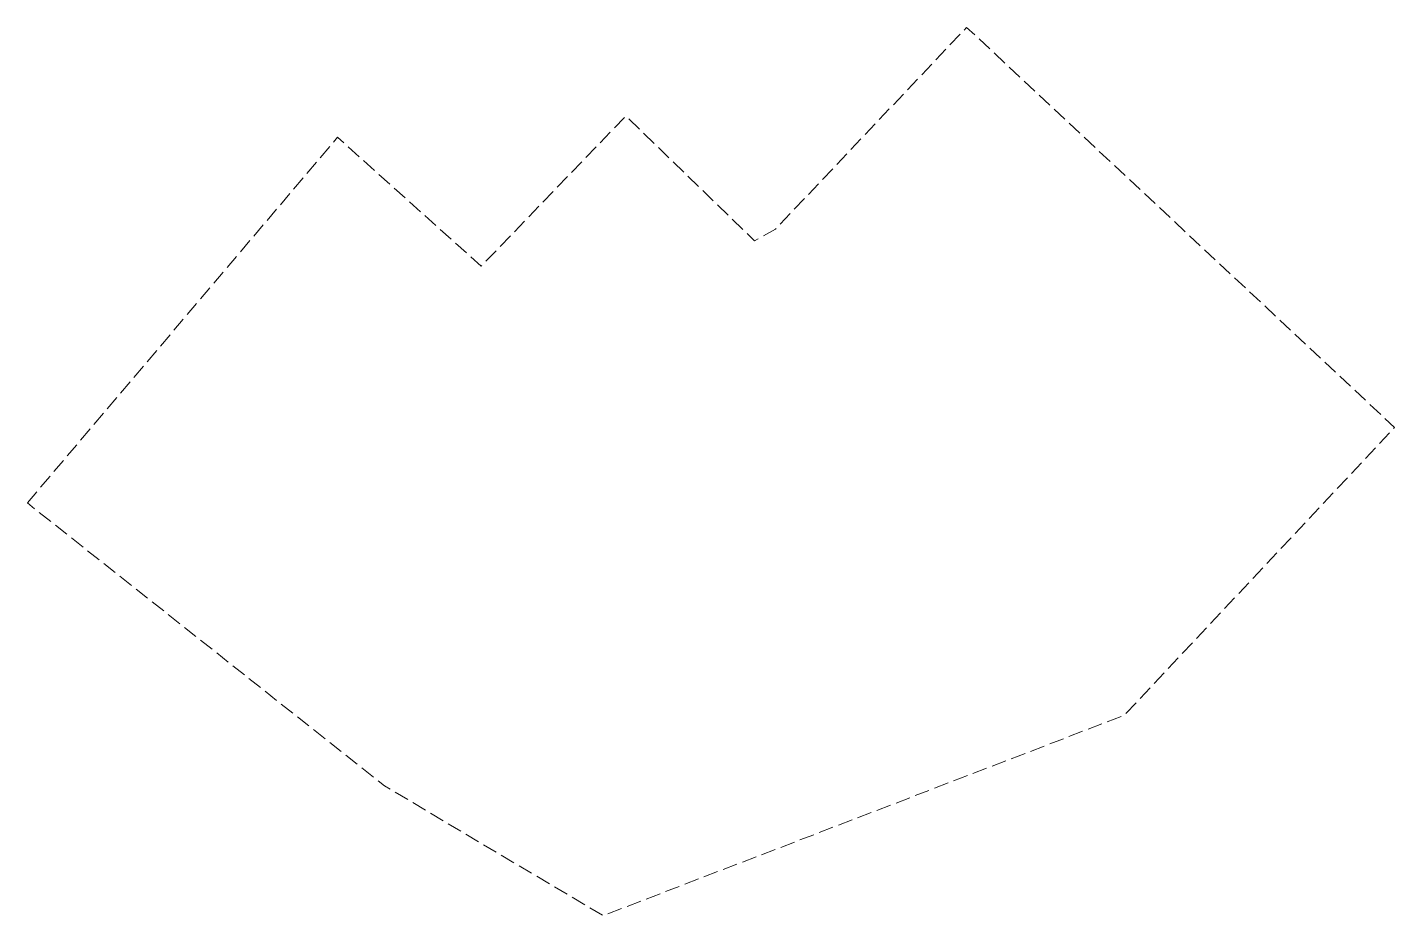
# Model space of a CAD drawing. Header units: millimetres. Extents: x 2196496 to 2196729, y 382438 to 382589.
import ezdxf

# ---------------------------------------------------------------- set-up
doc = ezdxf.new("R2010")
doc.units = ezdxf.units.MM
doc.linetypes.add('g5_05x2', pattern=[3.5, 2.5, -1])
doc.layers.add('18_Зарамочное оформление', color=7, linetype='Continuous')

msp = doc.modelspace()

# ---------------------------------------------------------------- linework, layer by layer
at = {"layer": '18_Зарамочное оформление', "color": 7, "linetype": 'g5_05x2', "lineweight": 20, "flags": 128}
msp.add_lwpolyline([(2196496.37, 382508.57), (2196549.14, 382570.75), (2196573.56, 382548.84), (2196598.15, 382574.35), (2196620.06, 382553.14), (2196623.61, 382555.14), (2196656.12, 382589.44), (2196728.91, 382521.41), (2196682.94, 382472.47), (2196594.28, 382438.4), (2196557.1, 382460.48)], close=True, dxfattribs=at)

doc.saveas('drawing.dxf')
